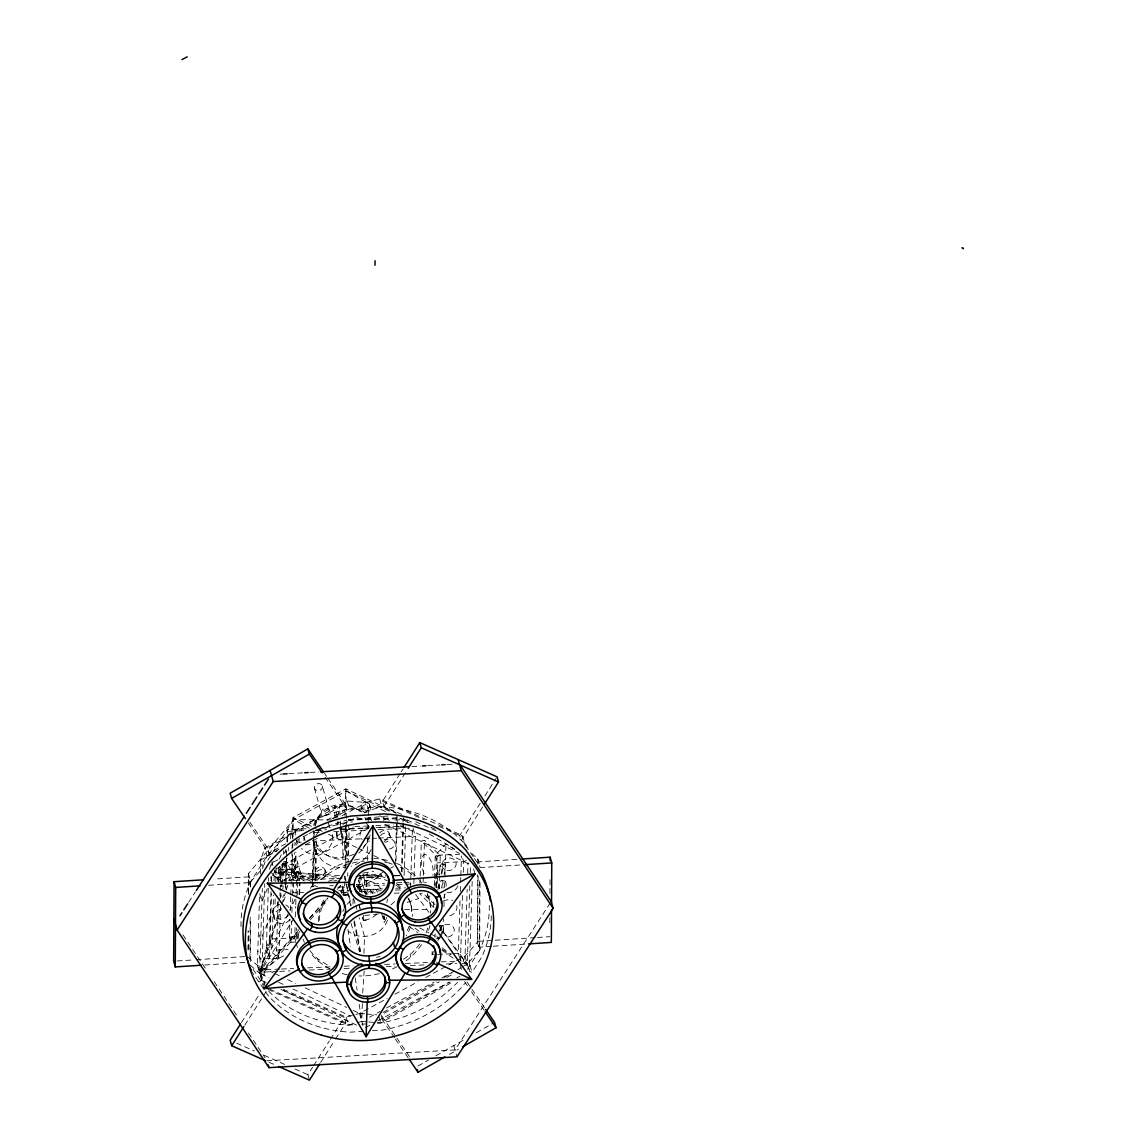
<?xml version="1.0" encoding="UTF-8"?>
<svg xmlns="http://www.w3.org/2000/svg" width="1137" height="1137" viewBox="0 0 1137 1137"><rect width="100%" height="100%" fill="white"/><g stroke="black" fill="none" stroke-linecap="round" stroke-linejoin="round"><path stroke-width="0.75" stroke-dasharray="5 3.75" d="M248.008 950.091L248.108 930.563M248.307 893.284L248.406 873.756L293.63 819.649L346.387 790.982L389.494 811.264M248.335 949.267L248.434 931.601M248.619 894.506L248.719 876.84L213.998 879.1M249.941 958.534L250.168 916.138M250.325 886.107L248.719 876.84M250.239 961.589L250.481 917.218M250.637 887.031L250.666 881.715L248.406 873.756M467.492 969.278L479.629 950.177L477.384 942.232L477.739 874.779M477.796 864.134L477.824 858.805L471.954 853.702M491.625 946.311L479.331 947.107L477.711 941.379L478.052 876.016M479.331 947.107L479.686 879.981M461.65 967.118L467.307 964.048L479.629 950.177L480.013 879.185M549.796 922.846L549.825 917.673M549.938 893.469L550.024 877.92M263.969 988.65L257.374 965.356L259.662 893.597L261.922 901.542L267.366 888.665M260.302 873.998L260.743 859.885L264.75 848.06L347.254 800.988L366.27 802.537L379.673 798.87L461.75 835.226L467.094 847.562M265.632 987.186L259.62 973.3L262.334 888.48M258.838 981.913L261.638 980.392L264.722 883.719M268.318 888.253L266.413 947.789L259.62 973.3L268.972 977.706M268.545 881.246L268.659 877.736M271.004 891.749L269.497 939.034L266.413 947.789L269.469 958.576L271.544 893.781M271.345 881.246L271.572 874.239M271.842 865.484L271.956 861.974L277.002 861.761M283.61 955.89L278.863 958.15L266.413 947.789L271.899 947.547L273.591 895.004M274.031 881.004L274.372 870.487M275.197 898.997L274.983 905.947L260.7 939.759L258.44 931.814M275.751 881.616L276.206 867.73L270.762 880.606M279.645 904.825L277.343 904.526L277.456 901.016M278.082 881.687L278.522 867.63M250.225 965.142L259.62 973.3L278.863 958.15L276.561 950.035L278.124 901.001M278.736 881.743L279.02 872.989L300.339 872.036L300.125 878.674L281.322 881.104L271.459 873.969M293.73 864.362L295.151 869.364L280.91 870.004L279.503 865.001L293.73 864.362L293.573 869.066L294.995 874.083L280.768 874.708L279.446 866.565M279.929 896.027L280.043 892.517M280.1 890.768L280.882 866.167M280.541 905.62L278.863 958.15L260.075 958.988L257.829 951.044M280.811 896.866L280.924 893.369M281.152 886.363L281.322 881.104L279.02 872.989M282.544 884.103L283.212 863.026M283.497 854.242L283.61 850.732M284.847 884.401L285.629 859.799M285.856 852.764L285.97 849.254M285.458 887.883L285.614 882.582M285.671 880.82L286.41 857.852M286.467 856.09L286.638 850.789M286.922 841.948L287.32 829.584L307.644 828.688M285.955 889.674L286.069 886.149M286.126 884.387L286.979 857.881L286.297 861.391L291.939 872.377L304.872 881.502M287.49 841.977L287.32 829.584L303.778 830.252M291.982 850.988L291.939 872.377L289.324 880.578L341.953 878.233M292.038 849.225L292.323 840.442M292.38 838.68L293.048 817.588L345.804 788.922L396.884 812.969M295.89 942.033L290.944 942.26L289.423 936.874L289.978 919.336M290.262 910.552L290.717 896.524M290.774 894.762L291.044 885.993M291.1 884.245L291.498 871.965L298.093 871.667L299.514 880.55M292.507 854.811L291.939 872.377L311.097 881.402M292.735 847.776L293.019 838.992M293.062 837.23L293.048 817.588L316.143 828.461M290.944 942.26L291.612 921.197M291.896 912.428L292.849 882.61M292.905 880.848L291.498 871.965M293.701 882.34L293.374 892.829L303.792 892.36M293.758 880.592L294.654 852.636M294.881 845.644L294.995 842.147M295.222 835.155L295.407 829.228M312.917 877.665L295.336 878.446L295.606 852.139M295.336 878.446L296.174 852.182M295.62 941.095L294.71 937.911L295.108 925.646M295.378 916.891L295.719 906.388M295.776 904.64L296.061 895.885M296.117 894.123L297.183 860.851L283.724 861.462M296.785 939.276L296.302 927.806M297.766 882.198L297.368 894.478L289.836 910.225M297.823 880.436L298.093 871.667M297.652 938.451L297.937 929.682M299.059 894.592L299.457 882.312M298.221 938.522L298.434 931.487M299.628 894.521L300.012 882.198M312.163 883.52L313.684 835.78M313.741 834.075L313.855 830.664L315.788 837.472M312.618 886.846L312.774 882.255M312.817 880.72L314.253 835.866M314.579 846.525L313.514 879.796L312.405 875.874L294.824 876.655M314.85 880.578L315.802 850.817M315.461 880.791L316.726 840.826L376.617 838.168M342.706 885.936L342.436 894.378L348.647 890.996M344.952 815.925L345.804 788.922L346.6 818.356M345.051 868.995L346.33 828.802M346.387 827.054L346.614 820.061L401.333 818.626M345.804 865.84L346.984 829.143M347.652 876.272L347.766 872.775M348.05 864.035L349.158 829.086L347.993 824.922M352.967 903.972L353.195 896.922L355.114 903.688M358.155 889.901L358.453 880.535M359.59 891.351L360.088 875.888M360.059 891.692L360.216 886.562L357.075 886.704M376.773 914.262A23.507 20.224 -15.8 0 1 366.171 920.018L363.399 920.473L363.57 915.257M375.224 892.858L365.418 892.858C363.001 886.618 366.455 879.697 362.845 873.614M362.348 1003.658L361.779 1021.41L356.748 1022.774M362.689 993.013L364.153 970.913M363.954 953.46L364.494 936.405L359.221 917.786M365.801 895.487L367.35 870.786M367.649 837.855L367.677 860.823M368.303 817.347L367.976 827.637A7.817 6.723 -15.8 0 0 360.685 832.156A7.817 6.723 -15.8 0 0 362.135 839.504M368.36 815.627L368.516 810.482L381.918 806.829A125.368 107.916 -15.8 0 1 463.995 843.171L473.475 857.071M384.505 915.967L383.965 919.236L384.079 915.996M386.665 917.46A23.507 20.224 -15.8 0 1 384.178 922.491L384.349 917.374M395.25 863.935L396.77 816.48M396.003 860.723L397.41 816.792M401.389 871.695L402.924 823.884M402.981 822.122L403.095 818.583M402.043 872.051L403.607 823.131M404.118 875.49L405.682 826.571L377.427 827.821M410.528 887.613L412.433 828.006M413.854 883.62L414.024 878.375M414.081 876.627L415.36 836.434L413.001 828.063L377.768 829.626M419.979 883.193L420.15 877.92M420.207 876.158L421.33 841.039L424.485 840.314L440.275 855.564L439.649 874.893M423.135 882.454L423.305 877.181M423.362 875.433L424.485 840.314M451.332 953.829L432.088 954.696L432.202 951.143M433.623 906.772L433.794 901.456M434.306 885.481L434.476 880.166M434.533 878.389L435.272 855.322L445.974 843.896L455.866 850.419M435.059 887.727L435.514 873.642L437.66 870.175L437.105 887.784M436.167 886.149L437.12 856.303L421.33 841.039M435.016 937.371L435.13 933.818M436.608 887.684L436.835 880.578M436.892 878.816L437.404 862.841L435.272 855.322L459.76 854.228M439.209 888.935L439.607 876.641M439.877 930.293L443.16 931.558L440.417 937.314L443.16 931.558L443.572 918.966M443.956 906.743L444.354 894.521M444.567 887.542L444.851 878.816M444.908 877.068L445.974 843.896M459.604 958.036L458.339 953.517L460.03 900.291M460.314 891.408L460.542 884.316M460.599 882.539L460.769 877.224M460.826 875.447L461.451 855.919M460.4 962.755L460.243 967.885L457.159 969.563M462.56 895.387L460.457 961.049L467.307 964.048L466.298 967.004M463.299 872.321L463.64 861.675L462.361 857.156M463.057 962.016L465.047 956.103L467.193 889.305M467.691 873.486L468.032 862.94M462.063 963.508L467.307 964.048L469.837 884.956M470.221 872.647L470.448 865.627M491.298 915.797A125.368 107.916 -15.8 0 1 481.647 957.269L472.011 972.419L469.311 971.14L472.182 881.502M337.149 825.064L337.348 821.71M280.853 886.363L280.91 885.353M283.212 885.638L282.871 888.807M277.854 971.453L263.926 972.064L264.082 969.79L298.96 930.492M345.307 880.365L345.449 878.077L346.87 884.927M343.175 894.734L343.928 886.206M344.525 879.384L344.824 875.987L345.421 878.062M337.703 816.92L340.034 805.323L339.764 808.023A27.416 2.516 83.2 0 0 339.864 815.087M343.246 894.762L345.008 881.417M386.864 902.536L387.447 899.04M288.13 850.959L288.741 847.477M290.276 838.779L293.63 819.649L331.89 819.948M281.848 886.462L282.033 885.467M314.665 825.434C318.587 805.309 345.89 797.449 360.372 811.761M368.36 836.647L367.308 841.167L362.859 848.842M315.276 826.016L317.166 819.834M298.889 929.81L259.62 973.3L285.288 893.185M286.297 890.029L287.803 885.311M294.099 917.9L259.62 973.3L281.336 908.307M283.568 901.641L285.785 894.975M263.5 866.366L266.996 856.019L264.75 848.06M269.398 869.279L271.956 861.974L272.923 865.385M279.361 859.146L281.82 853.333M284.122 853.617L285.344 850.718M277.343 904.526L278.579 901.627M279.19 900.163L282.26 892.9M282.715 897.548L283.952 894.634M259.62 973.3L289.082 911.803M432.088 954.696L433.623 951.498M437.887 940.498L439.408 937.343M440.175 935.765L443.231 929.441M318.388 874.182L312.064 886.576L317.365 886.334M316.37 835.084L319.81 828.83M371.174 849.495L368.431 854.456A29.676 25.54 -15.8 0 1 351.134 866.209M241.016 926.57A125.368 107.916 -15.8 0 1 250.666 881.715L266.996 856.019A125.368 107.916 -15.8 0 1 349.514 808.933L381.918 806.829L396.401 813.239M267.678 860.482L293.63 819.649L312.291 829.811M241.371 1022.646L260.046 993.269M401.645 814.348L383.951 806.503L382.473 801.329L400.21 773.43M401.134 771.966L403.01 769.038M244.782 1025.162L262.533 997.248M263.457 995.785L267.195 989.915M383.951 806.503L405.412 772.748M482.642 806.957L461.181 840.712L459.718 835.539L480.255 803.234M484.916 795.9L496.116 778.276M309.037 1078.786L307.885 1074.692L312.547 1067.359M313.485 1065.881L329.36 1040.909M330.298 1039.445L344.298 1017.402L281.152 989.446M320.634 1062.526L334.633 1040.483M335.571 1039.019L345.847 1022.859L344.298 1017.402M188.614 902.366L195.351 891.976M550.251 902.934L455.056 1049.934L267.039 1060.778M309.42 918.696L328.024 897.733M263.926 972.064L299.969 931.459M310.429 919.662L327.868 900.007M337.163 889.532L340.659 885.595M250.666 881.715L263.002 867.844L260.743 859.885L277.385 850.846M448.76 964.958L465.047 956.103L477.384 942.232M309.605 917.957L327.456 898.187M358.738 853.191L361.822 849.936M390.943 904.91L396.159 900.291M403.493 959.23L410.102 954.568A66.074 56.878 -15.8 0 0 419.965 943.511M285.771 843.711L269.014 853.276L267.536 848.06L345.236 803.731L327.527 777.751M326.902 820.232L346.714 808.933L345.236 803.731M266.996 856.019L279.219 849.041M332.7 818.526L349.514 808.933L368.516 810.482L373.306 812.742M383.126 1012.385L436.608 981.885M444.24 977.522L451.886 973.158M457.998 969.676L461.053 967.928L462.404 972.703M384.207 1013.252L439.28 981.842M446.926 977.479L453.052 973.983M394.454 1037.683L382.672 1020.401L449.982 981.998M377.313 1023.186L380.796 1022.959L452.611 981.984M418.004 1066.023L428.45 1060.068M435.912 1055.804L464.379 1039.559M476.431 1032.68L493.017 1023.215M449.385 1054.383L458.367 1049.252M307.53 834.459L298.562 839.333L299.457 842.517M309.022 833.648L313.514 831.218M342.066 815.684L366.27 802.537L385.429 811.562M273.576 862.088L279.631 858.805M305.299 844.848L317.251 838.353M342.805 824.467L353.394 818.711M363.982 812.955L368.516 810.482M275.865 869.038L353.465 826.855M365.872 820.118L370.534 817.574L375.324 819.834M368.345 828.475L291.356 870.317L313.713 880.848M383.368 820.317L389.38 817.048M356.407 886.789L382.785 872.449M390.545 868.227L393.644 866.536M344.568 895.586L347.68 893.909M358.539 887.997L381.819 875.348M283.369 989.318L346.131 1017.118L359.519 1013.451L387.22 998.4M394.909 994.221L417.99 981.686M425.679 977.493L447.225 965.796M369.468 1017.231L380.241 1011.376M386.395 1008.022L434.092 982.098M441.781 977.919L455.624 970.401M365.332 1027.663L371.543 1024.281M377.754 1020.912L449.129 982.112M456.889 977.891L460.002 976.214M466.454 860.439L463.64 861.675L437.404 862.841M407.145 902.423L418.686 898.6M318.772 829.072L346.614 820.061L347.197 822.15L352.498 821.909M315.347 885.51L312.064 886.576L317.067 885.297M328.451 881.274L338.272 878.105M268.645 991.18A125.368 107.916 -15.8 0 0 348.377 1025.077L355.071 1023.243M315.517 830.237L347.197 822.15M333.738 881.047L337.078 880.194M437.12 856.303L440.275 855.564M363.513 872.96L373.703 871.326M378.479 913.892L364.693 915.569M347.68 858.648C333.326 862.13 317.891 852.452 314.437 838.168M348.05 866.792L341.981 867.517A29.676 25.54 -15.8 0 1 321.87 860.041L317.664 854.711A29.676 25.54 -15.8 0 1 314.807 841.792M348.363 819.891L388.698 815.897M341.64 893.583L340.958 891.195L347.766 890.683M343.687 894.648L348.789 894.265M516.766 859.359L478.123 861.874L479.345 866.181M208.668 885.282L250.339 882.568M479.743 867.616L521.897 864.873M177.13 960.964L194.484 959.841M196.218 959.727L244.825 956.558M477.711 941.379L493.515 940.342M495.277 940.228L535.669 937.599M537.431 937.485L549.725 936.675M204.788 965L246.445 962.286M493.387 946.197L524.996 944.136M267.906 989.432L348.377 1025.077L355.028 1024.636M361.68 1024.195L366.896 1023.868M363.698 1031.302L350.381 1032.169A125.368 107.916 -15.8 0 1 268.304 995.813L252.229 972.234M372.382 1030.733L382.799 1030.051A125.368 107.916 -15.8 0 0 465.303 982.979M280.086 774.169L283.596 773.97M288.869 773.657L302.939 772.847M309.96 772.449L318.744 771.938M411.878 766.565L420.662 766.054M427.697 765.656L440.005 764.945M447.026 764.533L452.299 764.235M348.377 819.99L397.836 817.787M394.894 820.033L403.72 819.635L407.472 822.477M321.629 828.063L330.37 827.665M354.858 826.585L368.843 825.959M375.835 825.647L393.331 824.865M287.817 831.374L303.693 830.678M316.043 830.124L326.632 829.655M340.745 829.029L368.971 827.764M376.02 827.452L402.484 826.272M315.617 830.578L322.681 830.266M340.333 829.484L368.587 828.219M314.366 832.455L319.639 832.213M333.738 831.588L367.194 830.095M378.379 838.083L415.36 836.434M305.185 844.791L313.983 844.393M279.347 869.706L293.573 869.066M293.019 877.338L299.614 877.053M362.362 875.206L381.662 874.339M359.491 877.466L386.04 876.257M394.582 875.902L400.167 875.632M364.408 889.262L381.265 889.404A23.507 20.224 -15.8 0 0 367.436 880.493L364.679 880.621L362.788 873.927M329.716 885.794L333.255 885.638M356.208 884.614L384.462 883.35M396.827 882.795L402.128 882.568M403.891 882.483L410.699 882.184L411.21 883.975L405.923 884.216M338.997 887.187L346.032 886.874M356.606 886.405L384.789 885.154M397.111 884.6L404.161 884.288M338.556 890.811L348.974 890.356M382.515 888.85L361.14 889.802L366.597 894.194M395.747 888.267L405.596 887.826M340.972 892.517L347.979 892.204M360.244 891.664L381.265 890.726M395.264 890.1L402.271 889.788M343.118 895.487L350.168 895.174M394.198 893.213L399.485 892.986M366.171 920.018L363.414 920.146L362.476 916.806M289.423 936.874L296.018 936.575M294.71 937.911L269.497 939.034L271.899 947.547M276.561 950.035L288.031 949.523M453.08 953.758L458.339 953.517L467.307 964.048L459.945 959.77M279.745 969.094L264.082 969.79L264.168 975.447L261.922 967.488M281.493 969.022L293.687 968.468M307.615 967.857L330.242 966.848L317.593 958.69A66.074 56.878 -15.8 0 1 308.497 948.613M344.284 966.223L353.053 965.825M384.619 964.418L395.136 963.949M405.369 963.494L427.427 962.513M441.213 961.902L456.96 961.206M279.603 971.368L290.049 970.913M309.207 970.06L330.1 969.122M344.127 968.497L349.386 968.269M386.21 966.621L394.98 966.237M410.315 965.555L425.579 964.872M446.315 963.949L456.804 963.48M359.022 875.888L385.628 875.689M394.496 875.632L399.826 875.589M404.573 909.543L426.844 909.586M436.324 938.736L439.721 938.75L430.468 933.747M339.537 875.618L291.939 872.377L342.01 877.721M364.735 880.294L367.436 880.493M353.124 1010.438L359.519 1013.451L364.707 1013.877M366.441 1014.019L376.816 1014.872M366.967 1021.836L361.779 1021.41L359.164 1004.056M368.686 1021.964L375.608 1022.533M377.328 1022.675L380.796 1022.959A125.368 107.916 -15.8 0 0 457.543 982.34M279.645 877.665L281.948 877.949M442.066 863.708L444.425 864.106A6.936 1.649 -80.2 0 1 444.084 874.58M441.966 880.464L444.937 880.976M440.062 925.22L442.776 925.689M382.473 801.329L424.314 819.848M438.797 826.272L459.718 835.539M430.61 827.182L435.443 829.314M415.716 821.795L439.863 832.483M269.753 989.162L345.847 1022.859M236.638 1043.155L254.461 1051.043M264.168 1055.335L285.216 1064.658M294.924 1068.965L307.885 1074.692M268.943 1062.228L273.804 1064.374M399.783 818.327L409.363 822.833M379.701 815.755L389.266 820.26M400.437 825.519L459.504 853.333M384.889 824.339L471.088 864.93M319.213 829.911L322.325 831.374M328.55 834.316L356.577 847.506M358.141 848.245L369.028 853.375M373.647 855.55L392.123 864.248M247.98 957.183L257.374 965.356L273.122 972.76M274.728 973.514L281.123 976.527M287.519 979.54L295.521 983.32M305.128 987.84L346.728 1007.425M278.565 982.226L284.975 985.239M292.976 989.005L350.58 1016.137M261.638 980.392L266.413 982.652M280.782 989.417L357.402 1025.489M406.932 819.777L419.539 826.102M419.667 927.891L428.919 932.908M346.387 790.982L366.27 802.537L369.326 813.325M442.265 949.48L451.105 954.625M403.422 818.569L411.04 823.103M429.26 833.947L454.686 849.083M356.819 886.277L368.175 894.478M415.048 928.289L420.733 932.383M442.037 947.746L449.115 952.863M409.405 926.612L417.776 932.638M442.009 950.12L453.265 958.249M270.123 871.781L281.322 881.104L300.339 872.036L297.183 860.851M434.945 904.725L422.793 892.986L419.652 893.725L435.443 908.989M369.667 889.432L372.879 893.44M366.37 823.245L369.852 827.665M415.63 894.478L428.891 912.329M439.081 926.058L467.307 964.048M443.16 931.558L458.339 953.517M474.413 858.449L480.07 866.764M467.023 982.013L470.96 987.783M471.94 989.218L484.703 1007.951M324.585 773.416L326.546 776.301M464.621 981.643L467.563 985.964M471.5 991.734L484.263 1010.466M325.068 777.182L346.714 808.933M249.827 822.079L267.536 848.06M382.131 1016.45L395.875 1036.617M396.856 1038.053L409.633 1056.785M248.349 822.961L269.014 853.276M395.434 1039.133L408.211 1057.865M253.054 969.292L263.457 984.557M182.972 934.87L205.456 968.539M214.253 981.714L236.738 1015.398M248.463 1032.964L265.077 1057.851M364.778 817.574L365.986 819.621M375.864 889.148L377.385 892.289M465.331 846.255L461.75 835.226M257.374 965.356L264.949 983.946M351.02 923.258L359.505 951.754M477.824 858.805L479.629 865.172M473.617 868.981L475.01 873.941M470.007 965.327L472.011 972.419M465.047 956.103L469.311 971.14M428.805 898.244L429.488 900.646M403.123 817.546L403.72 819.635M453.834 1045.585L457.003 1056.813M410.429 903.346L411.111 905.763M379.673 798.87L381.918 806.829M389.422 833.563L390.162 836.221M369.667 804.584A4.42 3.809 -15.8 0 1 364.153 809.544A4.42 3.809 -15.8 0 1 362.39 803.177A4.42 3.809 -15.8 0 1 369.667 804.584L370.42 807.227A4.42 3.809 -15.8 0 1 364.906 812.188A4.42 3.809 -15.8 0 1 363.144 805.835A4.42 3.809 -15.8 0 1 370.42 807.227M410.102 954.568L410.784 956.984M370.534 817.574L371.458 820.886M361.14 806.957L361.893 809.601M383.51 916.052L384.405 919.222M383.07 916.081L383.965 919.236M381.62 913.452L384.178 922.491M347.254 800.988L349.514 808.933M367.166 889.148L368.175 892.73M360.059 875.177L365.318 893.796M358.311 879.711L362.149 893.355M356.748 884.884L357.686 888.224M359.164 905.109L360.102 908.449M359.15 905.422L360.088 908.761M362.461 917.118L363.399 920.473M322.325 786.037A4.093 3.525 -15.8 0 1 317.223 790.627A4.093 3.525 -15.8 0 1 315.589 784.743A4.093 3.525 -15.8 0 1 322.325 786.037L329.332 810.766A4.093 3.525 -15.8 0 1 324.216 815.371A4.093 3.525 -15.8 0 1 322.595 809.473A4.093 3.525 -15.8 0 1 329.332 810.766M355.867 905.947L356.833 909.33M328.465 823.089L329.815 827.85M381.151 1015L382.672 1020.401M314.437 788.239L321.43 812.969M378.991 1016.592L380.796 1022.959M325.139 870.146A5.188 4.463 -15.8 0 1 318.658 875.959A5.188 4.463 -15.8 0 1 316.598 868.497A5.188 4.463 -15.8 0 1 325.139 870.146L325.893 872.79A5.188 4.463 -15.8 0 1 319.412 878.617A5.188 4.463 -15.8 0 1 317.351 871.155A5.188 4.463 -15.8 0 1 325.893 872.79M312.931 840.271L316.356 852.778M359.519 1013.451L362.987 1025.659M315.134 872.932L315.887 875.575M304.19 837.614L304.929 840.271A4.15 3.582 -15.8 0 0 301.049 837.77M312.689 877.565L312.234 875.973L295.051 876.741L295.506 878.332M296.188 839.845L296.928 842.489M346.131 1017.118L348.377 1025.077M295.89 843.384L296.387 845.175M317.593 958.69L318.275 961.106M286.481 866.721L289.04 875.788M296.075 942.701L297.425 947.491M274.784 869.961L277.357 879.043M270.62 876.897L271.928 881.53M273.065 913.935L274.33 918.398M340.432 825.021L347.638 857.668L347.922 854.967A27.416 2.516 83.2 0 0 346.344 831.275L345.449 824.424L345.136 845.217L342.635 858.264L342.905 855.564A27.416 2.516 83.2 0 0 341.342 831.886M339.636 827.622L342.237 838.566L340.659 826.741M338.257 821.596L338.997 824.837M337.234 816.977L335.031 805.92L334.761 808.62A27.416 2.516 83.2 0 0 334.932 817.148M347.226 886.647L351.134 905.464M354.332 920.871L360.727 951.669M346.018 883.833L350.708 906.388M353.948 922.022L360.074 951.513M347.965 929.412L350.58 946.766M355.27 978.019L357.089 990.171M336.325 832.298L337.234 839.163L337.049 832.213M314.025 831.929L314.224 835.041M332.288 834.572A17.169 14.767 -15.8 0 1 322.51 852.395A17.169 14.767 -15.8 0 1 301.561 848.358M369.553 840.939A7.817 6.723 -15.8 0 1 367.535 841.252M380.582 835.524A5.301 4.562 -15.8 0 1 389.678 835.126A5.301 4.562 -15.8 0 1 384.917 842.247M427.256 893.54A66.074 56.878 -15.8 0 1 430.568 913.039M427.853 928.019A66.074 56.878 -15.8 0 1 425.991 932.88M310.33 888.381A66.074 56.878 -15.8 0 1 312.277 885.766M316.612 880.777A66.074 56.878 -15.8 0 1 372.097 858.364M373.803 858.421A66.074 56.878 -15.8 0 1 388.698 860.737M396.5 863.367A66.074 56.878 -15.8 0 1 418.729 879.256M419.795 880.564A66.074 56.878 -15.8 0 1 421.799 883.278M408.638 898.372A47.001 40.463 -15.8 0 1 411.679 913.878M409.235 926.015A47.001 40.463 -15.8 0 1 406.506 931.843M318.673 921.567A47.001 40.463 -15.8 0 1 324.628 898.642M356.052 876.513A47.001 40.463 -15.8 0 1 384.96 877.608M396.5 883.577A47.001 40.463 -15.8 0 1 402.342 888.807M387.447 920.245A23.507 20.224 -15.8 0 1 348.235 931.146M342.848 911.647A23.507 20.224 -15.8 0 1 343.9 909.074M347.083 904.313A23.507 20.224 -15.8 0 1 352.768 899.509M427.299 894.407A66.074 56.878 -15.8 0 1 431.165 910.453M429.928 925.49A66.074 56.878 -15.8 0 1 427.356 933.676M421.557 944.605A66.074 56.878 -15.8 0 1 405.582 961.234M396.941 966.734A66.074 56.878 -15.8 0 1 389.167 970.401M379.332 973.613A66.074 56.878 -15.8 0 1 358.88 975.944M347.126 974.679A66.074 56.878 -15.8 0 1 340.674 973.116M329.929 968.866A66.074 56.878 -15.8 0 1 310.159 952.394M304.361 942.303A66.074 56.878 -15.8 0 1 303.153 939.205M320.876 879.725A66.074 56.878 -15.8 0 1 347.382 864.532M352.328 863.097A66.074 56.878 -15.8 0 1 364.266 861.05M384.533 862.031A66.074 56.878 -15.8 0 1 392.563 864.077M400.139 867.076A66.074 56.878 -15.8 0 1 413.385 875.618M407.7 897.605A47.001 40.463 -15.8 0 1 412.361 916.28M410.443 926.953A47.001 40.463 -15.8 0 1 406.35 935.652M379.957 956.302A47.001 40.463 -15.8 0 1 376.603 957.354M319.298 920.43A47.001 40.463 -15.8 0 1 326.191 899.68M337.831 887.656A47.001 40.463 -15.8 0 1 340.716 885.695M358.453 878.531A47.001 40.463 -15.8 0 1 387.205 880.592M395.875 885.069A47.001 40.463 -15.8 0 1 401.944 890.086M340.958 891.195A23.507 20.224 -15.8 0 1 347.14 884.927M439.593 931.104A7.433 6.396 -15.8 0 1 447.793 924.31A7.433 6.396 -15.8 0 1 454.16 931.587A7.433 6.396 -15.8 0 1 444.851 937.115M456.733 905.478A9.394 8.087 -15.8 0 1 447.409 916.18M443.245 901.115A9.394 8.087 -15.8 0 1 452.554 900.703M457.884 885.879A9.949 8.556 -15.8 0 1 445.633 892.545M439.777 888.764A9.949 8.556 -15.8 0 1 440.047 880.109M439.124 925.987A6.666 1.578 -80.2 0 1 440.502 932.027M439.252 936.604A6.666 1.578 -80.2 0 1 437.02 934.884M437.887 890.086A10.105 2.402 -80.2 0 1 441.639 880.507A10.105 2.402 -80.2 0 1 443.004 888.182M438.925 875.22A6.936 1.649 -80.2 0 1 440.403 865.968A6.936 1.649 -80.2 0 1 442.79 865.072A6.936 1.649 -80.2 0 1 441.724 874.168M278.835 881.346A6.069 5.216 -15.8 0 1 279.077 873.87A6.069 5.216 -15.8 0 1 287.562 873.486A6.069 5.216 -15.8 0 1 287.32 880.962M289.836 919.506A8.584 7.39 -15.8 0 1 275.126 920.16A8.584 7.39 -15.8 0 1 282.843 908.634M440.431 930.336A6.666 1.578 -80.2 0 1 443.146 925.973A6.666 1.578 -80.2 0 1 442.89 934.188M441.383 888.04A10.105 2.402 -80.2 0 1 444.624 881.019A10.105 2.402 -80.2 0 1 446.159 886.263M445.107 893.853A10.105 2.402 -80.2 0 1 443.728 898.244M441.255 874.168A6.936 1.649 -80.2 0 1 444.425 864.106M282.346 863.168A6.069 5.216 -15.8 0 1 285.288 871.34A6.069 5.216 -15.8 0 1 275.339 871.212M288.571 915.043A8.584 7.39 -15.8 0 1 274.443 916.479A8.584 7.39 -15.8 0 1 279.361 904.512M285.785 904.967A8.584 7.39 -15.8 0 1 288.812 907.568M424.115 873.6A12.621 5.244 76.9 0 1 422.197 857.142A12.621 5.244 76.9 0 1 429.658 858.492A12.621 5.244 76.9 0 1 432.884 875.192M429.928 895.984A7.973 3.312 76.9 0 1 424.982 895.103M424.527 882.369A7.973 3.312 76.9 0 1 426.332 882.682M282.189 864.546A7.817 1.265 -82.9 0 1 280 877.437A7.817 1.265 -82.9 0 1 279.659 867.73M284.179 862.741A7.817 1.265 -82.9 0 1 283.383 874.794A7.817 1.265 -82.9 0 1 281.336 874.495A7.817 1.265 -82.9 0 1 283.539 862.656M332.715 818.654A29.676 25.54 -15.8 0 1 338.613 816.693M356.634 817.432A29.676 25.54 -15.8 0 1 360.642 819.166M370.122 835.027A29.676 25.54 -15.8 0 1 362.76 847.96M354.133 854.129A29.676 25.54 -15.8 0 1 346.842 856.744L339.181 857.668A29.676 25.54 -15.8 0 1 312.462 838.623M313.57 825.235A29.676 25.54 -15.8 0 1 335.827 806.844L343.488 805.92A29.676 25.54 -15.8 0 1 363.584 813.396M340.574 824.652A27.416 2.516 83.2 0 1 340.276 821.269M297.951 844.066A4.15 3.582 -15.8 0 1 296.828 841.565M296.999 840.627A4.15 3.582 -15.8 0 1 297.425 839.731M379.843 832.881A5.301 4.562 -15.8 0 1 388.925 832.469A5.301 4.562 -15.8 0 1 384.164 839.603M303.806 836.761A4.15 3.582 -15.8 0 1 303.693 840.385M301.134 842.176A4.15 3.582 -15.8 0 1 297.198 841.423M489.28 905.322A125.368 107.916 -15.8 0 1 479.629 950.177M384.05 841.693A5.841 5.031 -15.8 0 1 394.084 841.252A5.841 5.031 -15.8 0 1 388.826 849.112M447.04 870.43A7.22 6.211 -15.8 0 0 456.022 862.358A7.22 6.211 -15.8 0 0 444.169 860.069A7.22 6.211 -15.8 0 0 447.04 870.43"/><path stroke-width="1.5" d="M203.58 879.782L174.075 881.701L173.648 961.191L175.269 966.933L201.32 965.228M175.269 966.933L175.695 887.443L174.075 881.701M550.123 860.638L550.137 857.184L522.039 859.018M551.516 909.586L551.346 942.417L528.506 943.909M551.544 902.664L551.758 862.926L550.137 857.184M375.011 265.234L375.054 260.757M331.393 976.854L366.114 1036.745L367.237 1001.569M411.566 893.213L372.865 825.832L372.225 868.27M367.947 1002.109L367.407 996.382M368.942 968.326L373.405 968.625A17.439 15.008 -15.8 0 1 385.813 982.666L385.116 986.618A17.439 15.008 -15.8 0 1 368.146 998.684L363.684 998.385A17.439 15.008 -15.8 0 1 351.29 984.344L351.973 980.392A17.439 15.008 -15.8 0 1 368.942 968.326L369.141 964.901M371.117 903.29L370.591 896.795M370.065 965.412L368.743 955.947M372.865 825.832L333.425 890.157L334.392 893.554L331.805 897.42M366.114 1036.745L405.255 972.874M240.447 1024.124L230.171 1040.284L231.706 1045.742L265.717 1060.793M403.933 767.56L419.795 742.603L497.04 776.813L498.503 782L484.518 804.015M231.706 1045.742L243.844 1026.64M408.197 768.342L421.273 747.791L419.795 742.603M319.696 1063.99L309.42 1080.15L278.664 1066.52M179.959 915.726L181.892 912.755M183.81 909.799L187.648 903.858M196.303 890.484L244.384 816.252M246.303 813.282L250.154 807.341M252.073 804.371L256.877 796.952M258.81 793.981L262.647 788.04M264.566 785.07L268.417 779.129M460.3 765.286L551.203 901.456L553.15 908.335L457.003 1056.813L268.986 1067.657L177.102 930.038L273.25 781.56L270.094 770.417M307.885 928.361L263.969 988.65L335.131 982.666L346.742 982.141L347.396 984.443L351.29 984.272L350.651 981.97M309.818 930.293L312.405 926.428L311.439 923.031M406.833 973.798L409.263 970.145L408.609 967.843M427.711 942.573L430.141 938.92L429.502 936.618L435.016 928.375L475.01 873.941L393.374 880.393L394.027 882.696L389.266 882.909L388.612 880.606M347.083 925.376L343.076 923.443L341.953 919.478M393.359 942.53L394.866 947.832L398.902 949.736M323.59 771.98L307.857 748.885L230.157 793.214L231.621 798.416L245.407 818.626M231.621 798.416L309.321 754.087L307.857 748.885M409.192 1059.3L418.032 1072.262L444.908 1056.941M462.887 1046.68L496.045 1027.749L494.524 1022.362L485.684 1009.4M263.969 988.65L299.088 969.094A23.223 19.997 -15.8 0 1 304.091 944.563L309.022 941.209A23.223 19.997 -15.8 0 1 336.58 943.696L340.006 947.789A23.223 19.997 -15.8 0 1 342.535 956.061M441.454 903.162A22.243 19.144 -15.8 0 0 414.337 885.695A22.243 19.144 -15.8 0 0 400.053 914.688L398.32 915.626L399.826 920.927L395.648 923.187L394.909 920.544M475.01 873.941L438.811 893.611L439.465 895.913L435.841 897.889M344.852 944.733L346.33 949.992L342.152 952.266L341.029 948.286M182.005 59.593L187.179 56.85M175.695 887.443L199.998 885.851M525.408 864.632L551.758 862.926M283.596 773.97L287.121 773.771M304.688 772.748L308.198 772.549M320.506 771.838L408.368 766.764M422.424 765.954L425.934 765.755M441.753 764.846L445.263 764.632M273.25 781.56L461.281 770.701L553.15 908.335M354.204 884.458L349.443 884.671L348.789 882.369L267.337 883.193L303.963 934.216L311.453 947.135M389.707 982.567L385.798 982.738L385.145 980.435M430.752 921.752L471.642 979.398L389.053 980.265A21.376 18.391 -15.8 0 0 375.679 963.394M371.742 911.945L371.913 907.781L370.406 902.48M962.272 247.866L963.352 248.605M421.273 747.791L498.503 782M267.337 883.193L301.191 899.125L302.144 902.522L306.336 904.498M436.779 962.982L471.642 979.398M399.542 947.434L403.507 949.31M437.432 965.285L433.467 963.423L432.813 961.12M342.066 921.325L337.874 919.35L336.907 915.953M963.252 248.562L962.272 247.88M299.088 969.094L300.012 971.709L304.005 969.534L303.366 967.232M485.243 1011.902L496.045 1027.749M309.321 754.087L322.112 772.847M430.553 922.732L427.953 917.388M331.109 977.706L328.295 972.036M458.126 759.587L461.281 770.701M403.663 912.713L404.317 915.015L400.707 916.99L400.053 914.688M417.265 1069.576L418.032 1072.262M335.742 949.637L336.396 951.939L340.389 949.765L339.736 947.462L340.659 946.965A33.101 28.482 -15.8 0 1 338.087 925.248M268.204 1064.914L268.986 1067.657M173.876 918.639L177.102 930.038M349.272 991.322A21.376 18.391 -15.8 0 1 361.665 963.878M251.49 970.643A125.368 107.916 -15.8 0 1 252.67 888.807L269 863.111A125.368 107.916 -15.8 0 1 351.518 816.025L383.922 813.921A125.368 107.916 -15.8 0 1 465.999 850.263L482.074 873.856A125.368 107.916 -15.8 0 1 490.331 900.788M351.461 892.048A22.513 19.386 -15.8 0 1 367.834 862.244A22.513 19.386 -15.8 0 1 392.933 883.819M402.555 940.924A22.47 19.329 -15.8 0 1 426.929 935.609A22.47 19.329 -15.8 0 1 440.076 953.062M398.263 964.702A22.47 19.329 -15.8 0 1 396.046 951.641M343.53 915.541A33.101 28.482 -15.8 0 1 380.483 903.432A33.101 28.482 -15.8 0 1 402.256 929.839M300.523 919.734A23.664 20.367 -15.8 0 1 315.716 888.892A23.664 20.367 -15.8 0 1 344.568 907.482M435.869 896.766A18.093 15.577 -15.8 0 1 425.082 918.682A18.093 15.577 -15.8 0 1 402.001 908.989M396.756 923.67A28.283 24.346 -15.8 0 1 376.93 954.483A28.283 24.346 -15.8 0 1 342.763 940.413M435.244 950.603A17.766 15.293 -15.8 0 1 421.159 968.994A17.766 15.293 -15.8 0 1 400.721 958.818M433.311 945.643A17.766 15.293 -15.8 0 1 434.945 949.296M384.676 976.456A17.439 15.008 -15.8 0 1 385.159 980.364L384.462 984.315A17.439 15.008 -15.8 0 1 367.493 996.382L363.044 996.083A17.439 15.008 -15.8 0 1 350.665 983.363M337.447 953.46A18.59 15.989 -15.8 0 1 323.818 973.855A18.59 15.989 -15.8 0 1 301.646 963.409M339.153 903.517A18.689 16.089 -15.8 0 1 325.438 924.04A18.689 16.089 -15.8 0 1 303.138 913.537M388.143 876.641A17.709 15.236 -15.8 0 1 375.153 896.07A17.709 15.236 -15.8 0 1 354.019 886.121M487.034 886.775A125.368 107.916 -15.8 0 1 488.043 891.962M309.676 943.511L304.744 946.865A23.223 19.997 -15.8 0 0 299.742 971.396L303.167 975.489A23.223 19.997 -15.8 0 0 330.725 977.962L335.657 974.622A23.223 19.997 -15.8 0 0 340.659 950.091L337.234 945.984A23.223 19.997 -15.8 0 0 309.676 943.511M321.458 1035.096A125.368 107.916 -15.8 0 0 492.662 909.046A125.368 107.916 -15.8 0 0 294.355 849.751A125.368 107.916 -15.8 0 0 321.458 1035.096M363.058 960.708A28.283 24.346 -15.8 0 0 398.263 928.972A28.283 24.346 -15.8 0 0 351.745 920.089A28.283 24.346 -15.8 0 0 363.058 960.708M361.623 964.801A33.101 28.482 -15.8 0 0 402.882 927.721A33.101 28.482 -15.8 0 0 348.476 917.246A33.101 28.482 -15.8 0 0 361.623 964.801M316.811 927.863A18.689 16.089 -15.8 0 0 340.119 906.914A18.689 16.089 -15.8 0 0 309.392 901.001A18.689 16.089 -15.8 0 0 316.811 927.863M315.404 932.098A23.664 20.367 -15.8 0 0 344.909 905.578A23.664 20.367 -15.8 0 0 306.009 898.088A23.664 20.367 -15.8 0 0 315.404 932.098M365.361 902.877A22.513 19.386 -15.8 0 0 393.43 877.65A22.513 19.386 -15.8 0 0 356.421 870.516A22.513 19.386 -15.8 0 0 365.361 902.877M366.725 898.784A17.709 15.236 -15.8 0 0 388.797 878.944A17.709 15.236 -15.8 0 0 359.69 873.33A17.709 15.236 -15.8 0 0 366.725 898.784M413.783 925.419A22.243 19.144 -15.8 0 0 441.511 900.49A22.243 19.144 -15.8 0 0 404.957 893.455A22.243 19.144 -15.8 0 0 413.783 925.419M414.962 921.88A18.093 15.577 -15.8 0 0 437.518 901.598A18.093 15.577 -15.8 0 0 407.771 895.871A18.093 15.577 -15.8 0 0 414.962 921.88M412.134 975.518A22.47 19.329 -15.8 0 0 440.133 950.347A22.47 19.329 -15.8 0 0 403.209 943.227A22.47 19.329 -15.8 0 0 412.134 975.518M413.456 971.51A17.766 15.293 -15.8 0 0 435.599 951.598A17.766 15.293 -15.8 0 0 406.406 945.984A17.766 15.293 -15.8 0 0 413.456 971.51M362.49 1001.725A21.376 18.391 -15.8 0 0 389.138 977.777A21.376 18.391 -15.8 0 0 354.005 971.012A21.376 18.391 -15.8 0 0 362.49 1001.725M314.935 976.584A18.59 15.989 -15.8 0 0 338.101 955.762A18.59 15.989 -15.8 0 0 307.558 949.878A18.59 15.989 -15.8 0 0 314.935 976.584"/></g></svg>
